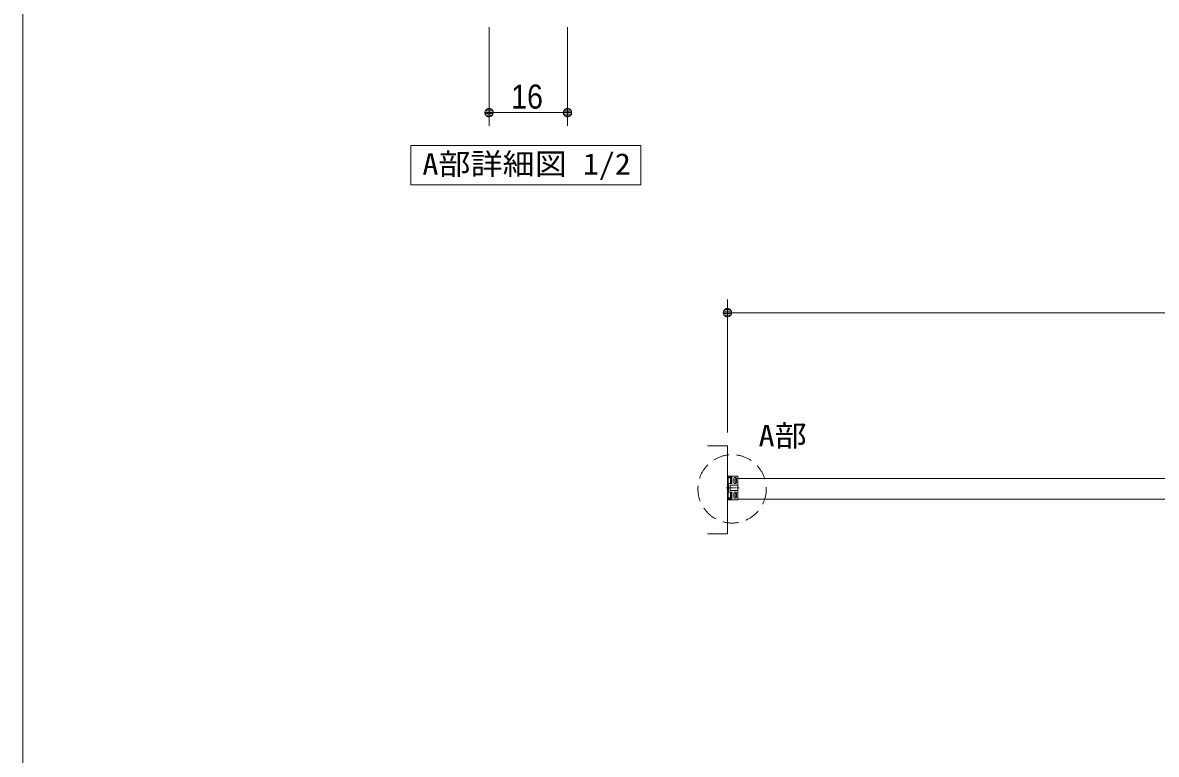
# Model space of a CAD drawing. Units: millimetres, scale not verified. Extents: x -6062 to 6062, y -3045 to 3045.
# Drawn here: x -5788 to -4063, y 866 to 1980 of the extents above; entities that cross this region are included whole.
import ezdxf
from ezdxf.enums import TextEntityAlignment as Align

# ---------------------------------------------------------------- set-up
doc = ezdxf.new("R2010")
doc.units = ezdxf.units.MM
doc.header["$LTSCALE"] = 20
doc.linetypes.add('CHAIN1', pattern=[8, 5, -1, 1, -1])
doc.linetypes.add('DASHED1', pattern=[1.8, 1.2, -0.6])
for name, color, linetype, lineweight in [('0-0_2寸法-3', 7, 'Continuous', 9), ('0-1_3一般', 7, 'Continuous', 9), ('0-2_1図面枠', 7, 'Continuous', 9), ('0-4_0', 7, 'Continuous', 9), ('0-5_2寸法-1', 7, 'Continuous', 9)]:
    doc.layers.add(name, color=color, linetype=linetype, lineweight=lineweight)
doc.styles.add('ＭＳ ゴシック', font='')
doc.styles.add('ＭＳ Ｐゴシック', font='')
doc.styles.get('ＭＳ ゴシック').set_extended_font_data('MS Gothic')
doc.styles.get('ＭＳ Ｐゴシック').set_extended_font_data('MS PGothic')

# ---------------------------------------------------------------- blocks, each defined once
blk = doc.blocks.new('_Dot')
at = {"layer": '0-4_0'}
for p, q in [((-10, 0), (-20, 0)), ((9.78, 2), (-9.78, 2)), ((7.99, 6), (-7.99, 6)), ((9.16, -3.98), (-9.16, -3.98)), ((6, -7.98), (-6, -7.98))]:
    blk.add_line(p, q, dxfattribs=at)
for points in [[(10, 0), (9.92, 1.25), (9.69, 2.49), (9.3, 3.68), (8.76, 4.82), (8.09, 5.88), (7.29, 6.85), (6.37, 7.71), (5.36, 8.44), (4.26, 9.05), (3.09, 9.51), (1.87, 9.82), (0.63, 9.98), (-0.63, 9.98), (-1.87, 9.82), (-3.09, 9.51), (-4.26, 9.05), (-5.36, 8.44), (-6.37, 7.71), (-7.29, 6.85), (-8.09, 5.88), (-8.76, 4.82), (-9.3, 3.68), (-9.69, 2.49), (-9.92, 1.25), (-10, 0), (0, 0)], [(-10, 0), (-9.92, -1.25), (-9.69, -2.49), (-9.3, -3.68), (-8.76, -4.82), (-8.09, -5.88), (-7.29, -6.85), (-6.37, -7.71), (-5.36, -8.44), (-4.26, -9.05), (-3.09, -9.51), (-1.87, -9.82), (-0.63, -9.98), (0.63, -9.98), (1.87, -9.82), (3.09, -9.51), (4.26, -9.05), (5.36, -8.44), (6.37, -7.71), (7.29, -6.85), (8.09, -5.88), (8.76, -4.82), (9.3, -3.68), (9.69, -2.49), (9.92, -1.25), (10, 0), (0, 0)]]:
    blk.add_lwpolyline(points, close=True, dxfattribs=at)
blk = doc.blocks.new('グループ-26')
at = {"layer": '0-0_2寸法-3'}
blk.add_lwpolyline([(-61192.5, 34654.4), (-68192.5, 34654.4), (-68192.5, 35854.4), (-61192.5, 35854.4)], close=True, dxfattribs=at)
at = {"layer": '0-0_2寸法-3', "style": 'ＭＳ ゴシック', "width": 1.1}
blk.add_text('A部詳細図 1/2', height=650.9, dxfattribs=at).set_placement((-67839.4, 34772), align=Align.BOTTOM_LEFT)
blk = doc.blocks.new('グループ-67')
at = {"layer": '0-0_2寸法-3'}
blk.add_line((-59160, 26720), (-58560, 26720), dxfattribs=at)
at = {"layer": '0-1_3一般'}
for p, q in [((-58560, 24040), (-58560, 26720)), ((-59160, 24040), (-58560, 24040))]:
    blk.add_line(p, q, dxfattribs=at)
blk = doc.blocks.new('グループ-68')
at = {"layer": '0-1_3一般', "linetype": 'DASHED1'}
for p, q in [((-58560, 25796.9), (-58242, 25796.9)), ((-58560, 25076.9), (-58560, 25796.9)), ((-58462, 25730.9), (-58462, 25573.9)), ((-58428, 25736.9), (-58456, 25736.9)), ((-58456, 25567.9), (-58428, 25567.9)), ((-58452, 25583.1), (-58452, 25721.7)), ((-58452, 25582.9), (-58452, 25583.1)), ((-58447, 25726.9), (-58446.8, 25726.9)), ((-58446.8, 25726.9), (-58437.2, 25726.9)), ((-58437.2, 25577.9), (-58446.8, 25577.9)), ((-58437, 25577.9), (-58437.2, 25577.9)), ((-58432, 25721.9), (-58432, 25721.7)), ((-58432, 25721.7), (-58432, 25583.1)), ((-58422, 25573.9), (-58422, 25730.9)), ((-58362, 25730.9), (-58362, 25587.9)), ((-58308, 25750.9), (-58342, 25750.9)), ((-58342, 25567.9), (-58308, 25567.9)), ((-58322, 25710.9), (-58308, 25710.9)), ((-58322, 25607.9), (-58322, 25710.9)), ((-58308, 25607.9), (-58322, 25607.9)), ((-58288, 25607.9), (-58308, 25607.9)), ((-58288, 25704.9), (-58288, 25710.9)), ((-58288, 25607.9), (-58288, 25613.9)), ((-58288, 25587.9), (-58288, 25607.9)), ((-58462, 25299.9), (-58462, 25142.9)), ((-58428, 25305.9), (-58456, 25305.9)), ((-58452, 25152.1), (-58452, 25290.7)), ((-58447, 25295.9), (-58446.8, 25295.9)), ((-58446.8, 25295.9), (-58437.2, 25295.9)), ((-58432, 25290.9), (-58432, 25290.7)), ((-58432, 25290.7), (-58432, 25152.1)), ((-58422, 25142.9), (-58422, 25299.9)), ((-58362, 25285.9), (-58362, 25142.9)), ((-58308, 25305.9), (-58342, 25305.9)), ((-58308, 25265.9), (-58322, 25265.9)), ((-58322, 25265.9), (-58322, 25162.9)), ((-58288, 25259.9), (-58288, 25265.9)), ((-58456, 25136.9), (-58428, 25136.9)), ((-58452, 25151.9), (-58452, 25152.1)), ((-58437.2, 25146.9), (-58446.8, 25146.9)), ((-58437, 25146.9), (-58437.2, 25146.9)), ((-58342, 25122.9), (-58308, 25122.9)), ((-58322, 25162.9), (-58308, 25162.9)), ((-58288, 25162.9), (-58308, 25162.9)), ((-58288, 25162.9), (-58288, 25168.9)), ((-58288, 25142.9), (-58288, 25162.9))]:
    blk.add_line(p, q, dxfattribs=at)
at = {"layer": '0-1_3一般'}
for p, q in [((-58560, 25766.9), (-58510, 25766.9)), ((-58560, 25106.9), (-58560, 25766.9)), ((-58554, 25796.9), (-58244, 25796.9)), ((-58536, 25736.9), (-58536, 25546.9)), ((-58536, 25546.9), (-58530, 25546.9)), ((-58428, 25742.9), (-58530, 25742.9)), ((-58530, 25546.9), (-58530, 25516.9)), ((-58528, 25327.9), (-58528, 25545.9)), ((-58426, 25565.9), (-58508, 25565.9)), ((-58495, 25775.5), (-58473.1, 25762.9)), ((-58483.4, 25770.9), (-58426, 25770.9)), ((-58473.1, 25762.9), (-58464, 25762.9)), ((-58460.1, 25762.5), (-58426.8, 25755.8)), ((-58422, 25750), (-58422, 25748.9)), ((-58420, 25659.9), (-58420, 25764.9)), ((-58420, 25659.9), (-58414, 25653.9)), ((-58414, 25653.9), (-58420, 25647.9)), ((-58420, 25571.9), (-58420, 25647.9)), ((-58364, 25585.9), (-58364, 25732.9)), ((-58306, 25752.9), (-58344, 25752.9)), ((-58306, 25565.9), (-58344, 25565.9)), ((-58286, 25659.9), (-58286, 25732.9)), ((-58286, 25659.9), (-58280, 25653.9)), ((-58280, 25653.9), (-58286, 25647.9)), ((-58286, 25585.9), (-58286, 25647.9)), ((-58242, 25788.9), (-58242, 25520.9)), ((-58240, 25792.9), (-58240, 25792.3)), ((-58240, 25716.9), (-42820, 25716.9)), ((-58240, 25096.9), (-58240, 25716.9)), ((-58530, 25516.9), (-58536, 25516.9)), ((-58536, 25516.9), (-58536, 25356.9)), ((-58536, 25356.9), (-58530, 25356.9)), ((-58530, 25326.9), (-58536, 25326.9)), ((-58536, 25326.9), (-58536, 25136.9)), ((-58530, 25356.9), (-58530, 25326.9)), ((-58426, 25307.9), (-58508, 25307.9)), ((-58478, 25371.9), (-58478, 25501.9)), ((-58252, 25521.9), (-58458, 25521.9)), ((-58420, 25301.9), (-58420, 25225.9)), ((-58420, 25225.9), (-58414, 25219.9)), ((-58364, 25287.9), (-58364, 25140.9)), ((-58306, 25307.9), (-58344, 25307.9)), ((-58286, 25287.9), (-58286, 25225.9)), ((-58286, 25225.9), (-58280, 25219.9)), ((-58280, 25219.9), (-58286, 25213.9)), ((-58286, 25213.9), (-58286, 25140.9)), ((-58252, 25520.9), (-58252, 25521.9)), ((-58246, 25516.9), (-58248, 25516.9)), ((-58246, 25356.9), (-58248, 25356.9)), ((-58242, 25084.9), (-58242, 25352.9)), ((-58510, 25106.9), (-58560, 25106.9)), ((-58560, 25102.9), (-58511, 25102.9)), ((-58560, 25082.9), (-58560, 25102.9)), ((-58554, 25076.9), (-58244, 25076.9)), ((-58530, 25130.9), (-58428, 25130.9)), ((-58473.1, 25110.9), (-58495, 25098.2)), ((-58483.4, 25102.9), (-58426, 25102.9)), ((-58464, 25110.9), (-58473.1, 25110.9)), ((-58426.8, 25117.9), (-58460.1, 25111.3)), ((-58422, 25124.9), (-58422, 25123.8)), ((-58306, 25120.9), (-58344, 25120.9)), ((-42820, 25096.9), (-58240, 25096.9)), ((-58240, 25080.9), (-58240, 25081.4))]:
    blk.add_line(p, q, dxfattribs=at)
at = {"layer": '0-1_3一般', "linetype": 'CHAIN1'}
for p, q in [((-58600.4, 25436.9), (-58480.4, 25436.9)), ((-58598.6, 25436.9), (-58198.6, 25436.9)), ((-58569.5, 25436.9), (-58414, 25436.9))]:
    blk.add_line(p, q, dxfattribs=at)
at = {"layer": '0-1_3一般', "linetype": 'DASHED1'}
for points in [[(-58242, 25796.9), (-58242, 25076.9), (-58560, 25076.9)], [(-58452, 25721.7), (-58452, 25721.9), (-58452, 25722.1), (-58451.9, 25722.3), (-58451.9, 25722.5), (-58451.9, 25722.7), (-58451.8, 25722.9), (-58451.8, 25723.1), (-58451.7, 25723.3), (-58451.6, 25723.4), (-58451.5, 25723.6), (-58451.5, 25723.8), (-58451.4, 25724), (-58451.3, 25724.1), (-58451.2, 25724.3), (-58451.1, 25724.5), (-58450.9, 25724.6), (-58450.8, 25724.8), (-58450.7, 25725), (-58450.5, 25725.1), (-58450.4, 25725.3), (-58450.2, 25725.4), (-58450.1, 25725.6), (-58449.9, 25725.7), (-58449.8, 25725.8), (-58449.6, 25725.9), (-58449.4, 25726.1), (-58449.3, 25726.2), (-58449.1, 25726.3), (-58448.9, 25726.4), (-58448.7, 25726.4), (-58448.5, 25726.5), (-58448.4, 25726.6), (-58448.2, 25726.6), (-58448, 25726.7), (-58447.8, 25726.8), (-58447.6, 25726.8), (-58447.4, 25726.8), (-58447.2, 25726.9), (-58447, 25726.9)], [(-58446.8, 25577.9), (-58447, 25577.9), (-58447.2, 25577.9), (-58447.4, 25577.9), (-58447.6, 25578), (-58447.8, 25578), (-58448, 25578.1), (-58448.2, 25578.1), (-58448.4, 25578.2), (-58448.6, 25578.3), (-58448.7, 25578.3), (-58448.9, 25578.4), (-58449.1, 25578.5), (-58449.3, 25578.6), (-58449.4, 25578.7), (-58449.6, 25578.8), (-58449.8, 25579), (-58449.9, 25579.1), (-58450.1, 25579.2), (-58450.2, 25579.4), (-58450.4, 25579.5), (-58450.5, 25579.7), (-58450.7, 25579.8), (-58450.8, 25580), (-58450.9, 25580.1), (-58451.1, 25580.3), (-58451.2, 25580.5), (-58451.3, 25580.6), (-58451.4, 25580.8), (-58451.5, 25581), (-58451.6, 25581.2), (-58451.6, 25581.3), (-58451.7, 25581.5), (-58451.8, 25581.7), (-58451.8, 25581.9), (-58451.9, 25582.1), (-58451.9, 25582.3), (-58451.9, 25582.5), (-58452, 25582.7), (-58452, 25582.9)], [(-58437.2, 25726.9), (-58437, 25726.9), (-58436.8, 25726.8), (-58436.6, 25726.8), (-58436.4, 25726.8), (-58436.2, 25726.7), (-58436, 25726.7), (-58435.8, 25726.6), (-58435.6, 25726.6), (-58435.4, 25726.5), (-58435.3, 25726.4), (-58435.1, 25726.3), (-58434.9, 25726.3), (-58434.7, 25726.2), (-58434.6, 25726), (-58434.4, 25725.9), (-58434.2, 25725.8), (-58434.1, 25725.7), (-58433.9, 25725.6), (-58433.8, 25725.4), (-58433.6, 25725.3), (-58433.5, 25725.1), (-58433.3, 25725), (-58433.2, 25724.8), (-58433.1, 25724.6), (-58432.9, 25724.5), (-58432.8, 25724.3), (-58432.7, 25724.1), (-58432.6, 25724), (-58432.5, 25723.8), (-58432.4, 25723.6), (-58432.4, 25723.4), (-58432.3, 25723.2), (-58432.2, 25723.1), (-58432.2, 25722.9), (-58432.1, 25722.7), (-58432.1, 25722.5), (-58432.1, 25722.3), (-58432, 25722.1), (-58432, 25721.9)], [(-58432, 25583.1), (-58432, 25582.9), (-58432, 25582.7), (-58432.1, 25582.5), (-58432.1, 25582.3), (-58432.1, 25582.1), (-58432.2, 25581.9), (-58432.2, 25581.7), (-58432.3, 25581.5), (-58432.4, 25581.3), (-58432.5, 25581.2), (-58432.5, 25581), (-58432.6, 25580.8), (-58432.7, 25580.6), (-58432.8, 25580.5), (-58432.9, 25580.3), (-58433.1, 25580.1), (-58433.2, 25580), (-58433.3, 25579.8), (-58433.5, 25579.6), (-58433.6, 25579.5), (-58433.8, 25579.3), (-58433.9, 25579.2), (-58434.1, 25579.1), (-58434.2, 25578.9), (-58434.4, 25578.8), (-58434.6, 25578.7), (-58434.7, 25578.6), (-58434.9, 25578.5), (-58435.1, 25578.4), (-58435.3, 25578.3), (-58435.5, 25578.2), (-58435.6, 25578.2), (-58435.8, 25578.1), (-58436, 25578.1), (-58436.2, 25578), (-58436.4, 25578), (-58436.6, 25577.9), (-58436.8, 25577.9), (-58437, 25577.9)], [(-58308, 25710.9), (-58288, 25710.9), (-58288, 25730.9)], [(-58452, 25290.7), (-58452, 25290.9), (-58452, 25291.1), (-58451.9, 25291.3), (-58451.9, 25291.5), (-58451.9, 25291.7), (-58451.8, 25291.9), (-58451.8, 25292.1), (-58451.7, 25292.3), (-58451.6, 25292.4), (-58451.5, 25292.6), (-58451.5, 25292.8), (-58451.4, 25293), (-58451.3, 25293.1), (-58451.2, 25293.3), (-58451.1, 25293.5), (-58450.9, 25293.6), (-58450.8, 25293.8), (-58450.7, 25294), (-58450.5, 25294.1), (-58450.4, 25294.3), (-58450.2, 25294.4), (-58450.1, 25294.6), (-58449.9, 25294.7), (-58449.8, 25294.8), (-58449.6, 25294.9), (-58449.4, 25295.1), (-58449.3, 25295.2), (-58449.1, 25295.3), (-58448.9, 25295.4), (-58448.7, 25295.4), (-58448.5, 25295.5), (-58448.4, 25295.6), (-58448.2, 25295.6), (-58448, 25295.7), (-58447.8, 25295.8), (-58447.6, 25295.8), (-58447.4, 25295.8), (-58447.2, 25295.9), (-58447, 25295.9)], [(-58437.2, 25295.9), (-58437, 25295.9), (-58436.8, 25295.8), (-58436.6, 25295.8), (-58436.4, 25295.8), (-58436.2, 25295.7), (-58436, 25295.7), (-58435.8, 25295.6), (-58435.6, 25295.6), (-58435.4, 25295.5), (-58435.3, 25295.4), (-58435.1, 25295.3), (-58434.9, 25295.3), (-58434.7, 25295.2), (-58434.6, 25295), (-58434.4, 25294.9), (-58434.2, 25294.8), (-58434.1, 25294.7), (-58433.9, 25294.6), (-58433.8, 25294.4), (-58433.6, 25294.3), (-58433.5, 25294.1), (-58433.3, 25294), (-58433.2, 25293.8), (-58433.1, 25293.6), (-58432.9, 25293.5), (-58432.8, 25293.3), (-58432.7, 25293.1), (-58432.6, 25293), (-58432.5, 25292.8), (-58432.4, 25292.6), (-58432.4, 25292.4), (-58432.3, 25292.2), (-58432.2, 25292.1), (-58432.2, 25291.9), (-58432.1, 25291.7), (-58432.1, 25291.5), (-58432.1, 25291.3), (-58432, 25291.1), (-58432, 25290.9)], [(-58308, 25265.9), (-58288, 25265.9), (-58288, 25285.9)], [(-58446.8, 25146.9), (-58447, 25146.9), (-58447.2, 25146.9), (-58447.4, 25146.9), (-58447.6, 25147), (-58447.8, 25147), (-58448, 25147.1), (-58448.2, 25147.1), (-58448.4, 25147.2), (-58448.6, 25147.3), (-58448.7, 25147.3), (-58448.9, 25147.4), (-58449.1, 25147.5), (-58449.3, 25147.6), (-58449.4, 25147.7), (-58449.6, 25147.8), (-58449.8, 25148), (-58449.9, 25148.1), (-58450.1, 25148.2), (-58450.2, 25148.4), (-58450.4, 25148.5), (-58450.5, 25148.7), (-58450.7, 25148.8), (-58450.8, 25149), (-58450.9, 25149.1), (-58451.1, 25149.3), (-58451.2, 25149.5), (-58451.3, 25149.6), (-58451.4, 25149.8), (-58451.5, 25150), (-58451.6, 25150.2), (-58451.6, 25150.3), (-58451.7, 25150.5), (-58451.8, 25150.7), (-58451.8, 25150.9), (-58451.9, 25151.1), (-58451.9, 25151.3), (-58451.9, 25151.5), (-58452, 25151.7), (-58452, 25151.9)], [(-58432, 25152.1), (-58432, 25151.9), (-58432, 25151.7), (-58432.1, 25151.5), (-58432.1, 25151.3), (-58432.1, 25151.1), (-58432.2, 25150.9), (-58432.2, 25150.7), (-58432.3, 25150.5), (-58432.4, 25150.3), (-58432.5, 25150.2), (-58432.5, 25150), (-58432.6, 25149.8), (-58432.7, 25149.6), (-58432.8, 25149.5), (-58432.9, 25149.3), (-58433.1, 25149.1), (-58433.2, 25149), (-58433.3, 25148.8), (-58433.5, 25148.6), (-58433.6, 25148.5), (-58433.8, 25148.3), (-58433.9, 25148.2), (-58434.1, 25148.1), (-58434.2, 25147.9), (-58434.4, 25147.8), (-58434.6, 25147.7), (-58434.7, 25147.6), (-58434.9, 25147.5), (-58435.1, 25147.4), (-58435.3, 25147.3), (-58435.5, 25147.2), (-58435.6, 25147.2), (-58435.8, 25147.1), (-58436, 25147.1), (-58436.2, 25147), (-58436.4, 25147), (-58436.6, 25146.9), (-58436.8, 25146.9), (-58437, 25146.9)]]:
    blk.add_lwpolyline(points, dxfattribs=at)
at = {"layer": '0-1_3一般'}
for points in [[(-58560, 25790.9), (-58560, 25770.9), (-58511, 25770.9)], [(-58252, 25352.9), (-58252, 25351.9), (-58458, 25351.9)], [(-58414, 25219.9), (-58420, 25213.9), (-58420, 25108.9)]]:
    blk.add_lwpolyline(points, dxfattribs=at)
for centre, radius, start, end in [((-58554, 25790.9), 6, 90, 180), ((-58530, 25736.9), 6, 90, 180), ((-58508, 25545.9), 20, 90, 180), ((-58511, 25774.9), 4, 270, 326.25101), ((-58500, 25766.9), 10, 60, 180), ((-58496, 25764.9), 14, 25.37693, 146.25101), ((-58464, 25742.9), 20, 78.69007, 90), ((-58428, 25748.9), 6, 270, 0), ((-58428, 25750), 6, 0, 78.69007), ((-58426, 25764.9), 6, 0, 90), ((-58426, 25571.9), 6, 270, 0), ((-58344, 25732.9), 20, 90, 180), ((-58344, 25585.9), 20, 180, 270), ((-58306, 25732.9), 20, 0, 90), ((-58306, 25585.9), 20, 270, 0), ((-58244, 25792.9), 4, 0, 90), ((-58244, 25792.3), 4, 300, 0), ((-58508, 25327.9), 20, 180, 270), ((-58458, 25501.9), 20, 90, 180), ((-58458, 25371.9), 20, 180, 270), ((-58426, 25301.9), 6, 0, 90), ((-58344, 25287.9), 20, 90, 180), ((-58306, 25287.9), 20, 0, 90), ((-58248, 25520.9), 4, 180, 270), ((-58248, 25352.9), 4, 90, 180), ((-58246, 25520.9), 4, 270, 0), ((-58246, 25352.9), 4, 0, 90), ((-58554, 25082.9), 6, 180, 270), ((-58530, 25136.9), 6, 180, 270), ((-58511, 25098.9), 4, 33.74899, 90), ((-58500, 25106.9), 10, 180, 300), ((-58496, 25108.9), 14, 213.74899, 334.62307), ((-58464, 25130.9), 20, 270, 281.30993), ((-58428, 25124.9), 6, 0, 90), ((-58428, 25123.8), 6, 281.30993, 0), ((-58426, 25108.9), 6, 270, 0), ((-58344, 25140.9), 20, 180, 270), ((-58306, 25140.9), 20, 270, 0), ((-58244, 25080.9), 4, 270, 0), ((-58244, 25081.4), 4, 0, 60)]:
    blk.add_arc(centre, radius, start, end, dxfattribs=at)
at = {"layer": '0-1_3一般', "linetype": 'DASHED1'}
for centre, radius, start, end in [((-58456, 25730.9), 6, 97.23876, 172.76124), ((-58456, 25730.9), 6, 172.76124, 180), ((-58456, 25573.9), 6, 180, 187.23876), ((-58456, 25573.9), 6, 187.23876, 262.76124), ((-58456, 25730.9), 6, 90, 97.23876), ((-58456, 25573.9), 6, 262.76124, 270), ((-58428, 25730.9), 6, 82.76124, 90), ((-58428, 25573.9), 6, 270, 277.23876), ((-58428, 25730.9), 6, 7.23876, 82.76124), ((-58428, 25573.9), 6, 277.23876, 352.76124), ((-58428, 25730.9), 6, 0, 7.23876), ((-58428, 25573.9), 6, 352.76124, 0), ((-58342, 25730.9), 20, 90, 180), ((-58342, 25587.9), 20, 180, 270), ((-58308, 25730.9), 20, 0, 90), ((-58308, 25587.9), 20, 270, 0), ((-58456, 25299.9), 6, 97.23876, 172.76124), ((-58456, 25299.9), 6, 172.76124, 180), ((-58456, 25299.9), 6, 90, 97.23876), ((-58428, 25299.9), 6, 82.76124, 90), ((-58428, 25299.9), 6, 7.23876, 82.76124), ((-58428, 25299.9), 6, 0, 7.23876), ((-58342, 25285.9), 20, 90, 180), ((-58308, 25285.9), 20, 0, 90), ((-58456, 25142.9), 6, 180, 187.23876), ((-58456, 25142.9), 6, 187.23876, 262.76124), ((-58456, 25142.9), 6, 262.76124, 270), ((-58428, 25142.9), 6, 270, 277.23876), ((-58428, 25142.9), 6, 277.23876, 352.76124), ((-58428, 25142.9), 6, 352.76124, 0), ((-58342, 25142.9), 20, 180, 270), ((-58308, 25142.9), 20, 270, 0)]:
    blk.add_arc(centre, radius, start, end, dxfattribs=at)
at = {"layer": '0-1_3一般'}
blk.add_blockref('グループ-67', (0, 0), dxfattribs=at)
blk = doc.blocks.new('グループ-81')
at = {"layer": '0-2_1図面枠'}
blk.add_lwpolyline([(-80000, 55400), (80000, 55400), (80000, -55400), (-80000, -55400)], close=True, dxfattribs=at)
blk = doc.blocks.new('図面枠')
at = {"layer": '0-2_1図面枠'}
blk.add_blockref('グループ-81', (0, 0), dxfattribs=at)

msp = doc.modelspace()

# ---------------------------------------------------------------- linework, layer by layer
at = {"layer": '0-0_2寸法-3', "linetype": 'DASHED1'}
msp.add_circle((-4708.34, 1270.28), 52, dxfattribs=at)
at = {"layer": '0-5_2寸法-1'}
for p, q in [((-5078, 1972.72), (-5078, 1822.72)), ((-4958.75, 1972.72), (-4958.75, 1822.72)), ((-5065.29, 1842.72), (-4971.46, 1842.72)), ((-4715.5, 1356), (-4715.5, 1558.34)), ((-4702.79, 1538.34), (-1532.21, 1538.34))]:
    msp.add_line(p, q, dxfattribs=at)

# ---------------------------------------------------------------- block references
at = {"layer": '0-0_2寸法-3', "xscale": 0.05, "yscale": 0.05}
msp.add_blockref('グループ-26', (-1787.5, 0), dxfattribs=at)
at = {"layer": '0-1_3一般', "xscale": 0.05, "yscale": 0.05}
msp.add_blockref('グループ-68', (-1787.5, 0), dxfattribs=at)
at = {"layer": '0-2_1図面枠', "xscale": 0.05, "yscale": 0.05}
msp.add_blockref('図面枠', (-1787.5, 0), dxfattribs=at)
at = {"layer": '0-5_2寸法-1', "xscale": 0.6356201, "yscale": 0.6356201, "rotation": 180}
for p in [(-5078, 1842.72), (-4715.5, 1538.34)]:
    msp.add_blockref('_Dot', p, dxfattribs=at)
at = {"layer": '0-5_2寸法-1', "xscale": 0.6356201, "yscale": 0.6356201}
msp.add_blockref('_Dot', (-4958.75, 1842.72), dxfattribs=at)

# ---------------------------------------------------------------- texts
at = {"layer": '0-0_2寸法-3', "style": 'ＭＳ ゴシック', "width": 1.1}
msp.add_text('A部', height=32.55, dxfattribs=at).set_placement((-4668, 1325.27), align=Align.BOTTOM_LEFT)
at = {"layer": '0-5_2寸法-1', "style": 'ＭＳ Ｐゴシック', "width": 0.9}
msp.add_text('16', height=36.66, dxfattribs=at).set_placement((-5044.2, 1837.76), align=Align.BOTTOM_LEFT)

doc.saveas('drawing.dxf')
